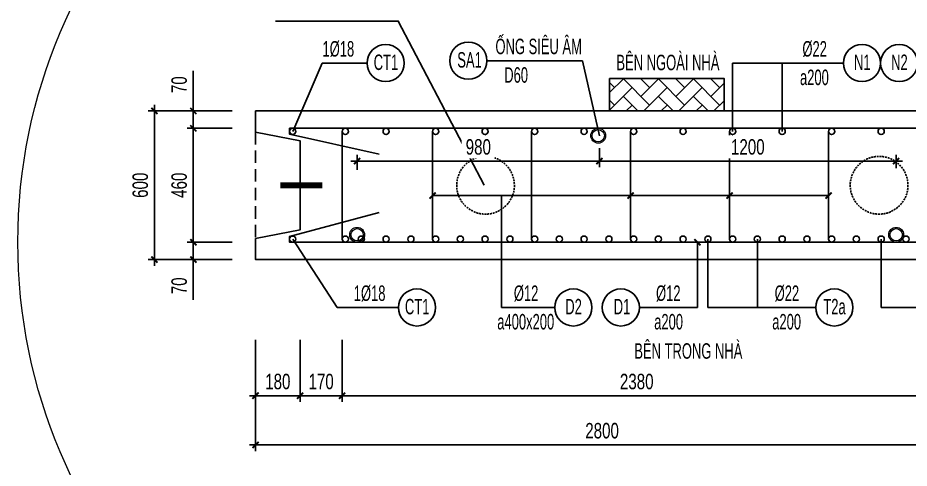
# Model space of a CAD drawing. Header units: millimetres. Extents: x -147841 to 368790, y -162721 to 84261.
# Drawn here: x 139937 to 143538, y -101883 to -100065 of the extents above; entities that cross this region are included whole.
import ezdxf
from ezdxf.enums import TextEntityAlignment as Align

# ---------------------------------------------------------------- set-up
doc = ezdxf.new("R2010")
doc.units = ezdxf.units.MM
doc.header["$LTSCALE"] = 1000
doc.header["$MEASUREMENT"] = 0
doc.header["$PDMODE"] = 1
doc.header["$PDSIZE"] = -10
doc.linetypes.add('DASHED', pattern=[0.75, 0.5, -0.25])
doc.linetypes.add('HIDDEN', pattern=[0.375, 0.25, -0.125])
doc.layers.get('0').update_dxf_attribs({"linetype": 'CONTINUOUS', "lineweight": 18})
doc.layers.get('DEFPOINTS').update_dxf_attribs({"color": 5, "linetype": 'CONTINUOUS', "lineweight": 18})
for name, color, linetype, lineweight in [('0-THAY', 7, 'CONTINUOUS', 18), ('ccu11-Dim', 8, 'CONTINUOUS', 18), ('DIM', 8, 'CONTINUOUS', 18)]:
    doc.layers.add(name, color=color, linetype=linetype, lineweight=lineweight)
for name, color, linetype in [('ccu11-Hatch', 250, 'CONTINUOUS'), ('ccu11-Khuat', 9, 'DASHED'), ('ccu11-Manh', 8, 'CONTINUOUS'), ('ccu11-Thep', 4, 'CONTINUOUS'), ('ccu11-Thepdai', 6, 'CONTINUOUS'), ('KC-Cotthep', 8, 'CONTINUOUS'), ('KC-Dim', 8, 'CONTINUOUS'), ('KC-Text', 31, 'CONTINUOUS'), ('KC-Thay', 7, 'CONTINUOUS')]:
    doc.layers.add(name, color=color, linetype=linetype)
doc.styles.add('ARIAL', font='arial.ttf', dxfattribs={"width": 0.7})
doc.styles.add('ccu11-dim', font='vnsimli.shx', dxfattribs={"width": 0.65, "bigfont": 'bigfont.shx'})
doc.dimstyles.new('2.5-25', dxfattribs={"dimscale": 25, "dimtxt": 2.5, "dimasz": 1, "dimexe": 1, "dimexo": 2, "dimgap": 1, "dimtad": 1, "dimdec": 1, "dimrnd": 5, "dimdsep": 46, "dimtxsty": 'ARIAL', "dimblk": 'ARCHTICK', "dimcen": -1, "dimdle": 1, "dimclrd": 256, "dimclre": 256, "dimclrt": 3, "dimadec": 0, "dimazin": 2, "dimtfac": 0.1, "dimtdec": 1, "dimtmove": 0, "dimatfit": 1, "dimldrblk": 'ARCHTICK', "dimfxl": 1, "dimtvp": 0.833333, "dimtfill": 1, "dimtolj": 1, "dimtzin": 12, "dimarcsym": 0})
doc.dimstyles.new('ccu11-100x4', dxfattribs={"dimscale": 100, "dimtxt": 2.5, "dimasz": 1, "dimexe": 1, "dimexo": 2, "dimgap": 1, "dimtad": 1, "dimdec": 0, "dimlfac": 0.25, "dimdsep": 46, "dimtxsty": 'ccu11-dim', "dimblk": 'ARCHTICK', "dimcen": -1, "dimdle": 1, "dimclrd": 256, "dimclre": 256, "dimclrt": 31, "dimadec": 0, "dimazin": 2, "dimtfac": 0.1, "dimtdec": 0, "dimtmove": 0, "dimatfit": 1, "dimldrblk": 'ARCHTICK', "dimfxl": 1, "dimtvp": 0.833333, "dimtolj": 1, "dimtzin": 12, "dimarcsym": 0})

# ---------------------------------------------------------------- blocks, each defined once
blk = doc.blocks.new('_ARCHTICK')
at = {"color": 0, "linetype": 'ByBlock', "const_width": 0.3}
blk.add_lwpolyline([(-0.5, -0.5), (0.5, 0.5)], dxfattribs=at)
blk = doc.blocks.new('*D220')
at = {"layer": 'DEFPOINTS', "color": 0, "linetype": 'ByBlock', "ltscale": 30, "transparency": 16777216}
for p in [(140897.5, -101315), (141077.5, -101315), (140897.5, -101590.6)]:
    blk.add_point(p, dxfattribs=at)
at = {"layer": 'KC-Dim', "linetype": 'ByBlock', "lineweight": -2, "ltscale": 30, "transparency": 16777216}
for p, q in [((140897.5, -101365), (140897.5, -101615.6)), ((141077.5, -101365), (141077.5, -101615.6)), ((141102.5, -101590.6), (140872.5, -101590.6))]:
    blk.add_line(p, q, dxfattribs=at)
at = {"layer": 'KC-Dim', "linetype": 'ByBlock', "lineweight": -2, "ltscale": 30, "transparency": 16777216, "xscale": 25, "yscale": 25, "zscale": 25, "rotation": 180}
blk.add_blockref('_ARCHTICK', (140897.5, -101590.6), dxfattribs=at)
at = {"layer": 'KC-Dim', "linetype": 'ByBlock', "lineweight": -2, "ltscale": 30, "transparency": 16777216, "xscale": 25, "yscale": 25, "zscale": 25}
blk.add_blockref('_ARCHTICK', (141077.5, -101590.6), dxfattribs=at)
at = {"layer": 'KC-Dim', "color": 3, "linetype": 'ByBlock', "ltscale": 30, "transparency": 16777216, "insert": (140987.5, -101533.7), "char_height": 62.5, "attachment_point": 5, "style": 'ARIAL', "bg_fill": 3, "box_fill_scale": 1.25, "bg_fill_color": 256, "bg_fill_true_color": 13158600, "bg_fill_transparency": 0}
blk.add_mtext('\\A1;180', dxfattribs=at)
blk = doc.blocks.new('*D221')
at = {"layer": 'DEFPOINTS', "color": 0, "linetype": 'ByBlock', "ltscale": 30, "transparency": 16777216}
for p in [(141077.5, -101315), (141247.5, -101315), (141247.5, -101590.6)]:
    blk.add_point(p, dxfattribs=at)
at = {"layer": 'KC-Dim', "linetype": 'ByBlock', "lineweight": -2, "ltscale": 30, "transparency": 16777216}
for p, q in [((141077.5, -101365), (141077.5, -101615.6)), ((141247.5, -101365), (141247.5, -101615.6)), ((141052.5, -101590.6), (141272.5, -101590.6))]:
    blk.add_line(p, q, dxfattribs=at)
at = {"layer": 'KC-Dim', "linetype": 'ByBlock', "lineweight": -2, "ltscale": 30, "transparency": 16777216, "xscale": 25, "yscale": 25, "zscale": 25, "rotation": 180}
blk.add_blockref('_ARCHTICK', (141077.5, -101590.6), dxfattribs=at)
at = {"layer": 'KC-Dim', "linetype": 'ByBlock', "lineweight": -2, "ltscale": 30, "transparency": 16777216, "xscale": 25, "yscale": 25, "zscale": 25}
blk.add_blockref('_ARCHTICK', (141247.5, -101590.6), dxfattribs=at)
at = {"layer": 'KC-Dim', "color": 3, "linetype": 'ByBlock', "ltscale": 30, "transparency": 16777216, "insert": (141162.5, -101533.7), "char_height": 62.5, "attachment_point": 5, "style": 'ARIAL', "bg_fill": 3, "box_fill_scale": 1.25, "bg_fill_color": 256, "bg_fill_true_color": 13158600, "bg_fill_transparency": 0}
blk.add_mtext('\\A1;170', dxfattribs=at)
blk = doc.blocks.new('*D222')
at = {"layer": 'DEFPOINTS', "color": 0, "linetype": 'ByBlock', "ltscale": 30, "transparency": 16777216}
for p in [(140488.9, -100440.8), (140853.4, -100440.8), (140853.4, -101040.8)]:
    blk.add_point(p, dxfattribs=at)
at = {"layer": 'KC-Dim', "linetype": 'ByBlock', "lineweight": -2, "ltscale": 30, "transparency": 16777216}
for p, q in [((140488.9, -101065.8), (140488.9, -100415.8)), ((140803.4, -100440.8), (140463.9, -100440.8)), ((140803.4, -101040.8), (140463.9, -101040.8))]:
    blk.add_line(p, q, dxfattribs=at)
at = {"layer": 'KC-Dim', "linetype": 'ByBlock', "lineweight": -2, "ltscale": 30, "transparency": 16777216, "xscale": 25, "yscale": 25, "zscale": 25}
for p, rotation in [((140488.9, -100440.8), 90), ((140488.9, -101040.8), 270)]:
    blk.add_blockref('_ARCHTICK', p, dxfattribs=dict(at, rotation=rotation))
at = {"layer": 'KC-Dim', "color": 3, "linetype": 'ByBlock', "ltscale": 30, "transparency": 16777216, "insert": (140432, -100740.8), "char_height": 62.5, "attachment_point": 5, "rotation": 90, "style": 'ARIAL', "bg_fill": 3, "box_fill_scale": 1.25, "bg_fill_color": 256, "bg_fill_true_color": 13158600, "bg_fill_transparency": 0}
blk.add_mtext('\\A1;600', dxfattribs=at)
blk = doc.blocks.new('*D223')
at = {"layer": 'DEFPOINTS', "color": 0, "linetype": 'ByBlock', "ltscale": 30, "transparency": 16777216}
for p in [(140853.4, -100510.8), (140646.1, -100970.8), (140853.4, -100970.8)]:
    blk.add_point(p, dxfattribs=at)
at = {"layer": 'KC-Dim', "linetype": 'ByBlock', "lineweight": -2, "ltscale": 30, "transparency": 16777216}
for p, q in [((140646.1, -100485.8), (140646.1, -100995.8)), ((140803.4, -100510.8), (140621.1, -100510.8)), ((140803.4, -100970.8), (140621.1, -100970.8))]:
    blk.add_line(p, q, dxfattribs=at)
at = {"layer": 'KC-Dim', "linetype": 'ByBlock', "lineweight": -2, "ltscale": 30, "transparency": 16777216, "xscale": 25, "yscale": 25, "zscale": 25}
for p, rotation in [((140646.1, -100510.8), 90), ((140646.1, -100970.8), 270)]:
    blk.add_blockref('_ARCHTICK', p, dxfattribs=dict(at, rotation=rotation))
at = {"layer": 'KC-Dim', "color": 3, "linetype": 'ByBlock', "ltscale": 30, "transparency": 16777216, "insert": (140589.1, -100740.8), "char_height": 62.5, "attachment_point": 5, "rotation": 90, "style": 'ARIAL', "bg_fill": 3, "box_fill_scale": 1.25, "bg_fill_color": 256, "bg_fill_true_color": 13158600, "bg_fill_transparency": 0}
blk.add_mtext('\\A1;460', dxfattribs=at)
blk = doc.blocks.new('*D224')
at = {"layer": 'DEFPOINTS', "color": 0, "linetype": 'ByBlock', "ltscale": 30, "transparency": 16777216}
for p in [(140646.1, -100440.8), (140853.4, -100440.8), (140853.4, -100510.8)]:
    blk.add_point(p, dxfattribs=at)
at = {"layer": 'KC-Dim', "linetype": 'ByBlock', "lineweight": -2, "ltscale": 30, "transparency": 16777216}
for p, q in [((140646.1, -100440.8), (140646.1, -100278.6)), ((140803.4, -100440.8), (140621.1, -100440.8)), ((140646.1, -100510.8), (140646.1, -100440.8)), ((140803.4, -100510.8), (140621.1, -100510.8)), ((140646.1, -100510.8), (140646.1, -100535.8))]:
    blk.add_line(p, q, dxfattribs=at)
at = {"layer": 'KC-Dim', "linetype": 'ByBlock', "lineweight": -2, "ltscale": 30, "transparency": 16777216, "xscale": 25, "yscale": 25, "zscale": 25}
for p, rotation in [((140646.1, -100440.8), 270), ((140646.1, -100510.8), 90)]:
    blk.add_blockref('_ARCHTICK', p, dxfattribs=dict(at, rotation=rotation))
at = {"layer": 'KC-Dim', "color": 3, "linetype": 'ByBlock', "ltscale": 30, "transparency": 16777216, "insert": (140589.1, -100334.7), "char_height": 62.5, "attachment_point": 5, "rotation": 90, "style": 'ARIAL', "bg_fill": 3, "box_fill_scale": 1.25, "bg_fill_color": 256, "bg_fill_true_color": 13158600, "bg_fill_transparency": 0}
blk.add_mtext('\\A1;70', dxfattribs=at)
blk = doc.blocks.new('*D225')
at = {"layer": 'DEFPOINTS', "color": 0, "linetype": 'ByBlock', "ltscale": 30, "transparency": 16777216}
for p in [(140853.4, -100970.8), (140646.1, -101040.8), (140853.4, -101040.8)]:
    blk.add_point(p, dxfattribs=at)
at = {"layer": 'KC-Dim', "linetype": 'ByBlock', "lineweight": -2, "ltscale": 30, "transparency": 16777216}
for p, q in [((140803.4, -100970.8), (140621.1, -100970.8)), ((140646.1, -100970.8), (140646.1, -100945.8)), ((140646.1, -100970.8), (140646.1, -101040.8)), ((140803.4, -101040.8), (140621.1, -101040.8)), ((140646.1, -101040.8), (140646.1, -101203))]:
    blk.add_line(p, q, dxfattribs=at)
at = {"layer": 'KC-Dim', "linetype": 'ByBlock', "lineweight": -2, "ltscale": 30, "transparency": 16777216, "xscale": 25, "yscale": 25, "zscale": 25}
for p, rotation in [((140646.1, -100970.8), 270), ((140646.1, -101040.8), 90)]:
    blk.add_blockref('_ARCHTICK', p, dxfattribs=dict(at, rotation=rotation))
at = {"layer": 'KC-Dim', "color": 3, "linetype": 'ByBlock', "ltscale": 30, "transparency": 16777216, "insert": (140589.1, -101146.9), "char_height": 62.5, "attachment_point": 5, "rotation": 90, "style": 'ARIAL', "bg_fill": 3, "box_fill_scale": 1.25, "bg_fill_color": 256, "bg_fill_true_color": 13158600, "bg_fill_transparency": 0}
blk.add_mtext('\\A1;70', dxfattribs=at)
blk = doc.blocks.new('*D226')
at = {"layer": 'DEFPOINTS', "color": 0, "linetype": 'ByBlock', "ltscale": 30, "transparency": 16777216}
for p in [(141247.5, -101315), (143627.5, -101315), (143627.5, -101590.6)]:
    blk.add_point(p, dxfattribs=at)
at = {"layer": 'KC-Dim', "linetype": 'ByBlock', "lineweight": -2, "ltscale": 30, "transparency": 16777216}
for p, q in [((141247.5, -101365), (141247.5, -101615.6)), ((143627.5, -101365), (143627.5, -101615.6)), ((141222.5, -101590.6), (143652.5, -101590.6))]:
    blk.add_line(p, q, dxfattribs=at)
at = {"layer": 'KC-Dim', "linetype": 'ByBlock', "lineweight": -2, "ltscale": 30, "transparency": 16777216, "xscale": 25, "yscale": 25, "zscale": 25, "rotation": 180}
blk.add_blockref('_ARCHTICK', (141247.5, -101590.6), dxfattribs=at)
at = {"layer": 'KC-Dim', "linetype": 'ByBlock', "lineweight": -2, "ltscale": 30, "transparency": 16777216, "xscale": 25, "yscale": 25, "zscale": 25}
blk.add_blockref('_ARCHTICK', (143627.5, -101590.6), dxfattribs=at)
at = {"layer": 'KC-Dim', "color": 3, "linetype": 'ByBlock', "ltscale": 30, "transparency": 16777216, "insert": (142437.5, -101533.7), "char_height": 62.5, "attachment_point": 5, "style": 'ARIAL', "bg_fill": 3, "box_fill_scale": 1.25, "bg_fill_color": 256, "bg_fill_true_color": 13158600, "bg_fill_transparency": 0}
blk.add_mtext('\\A1;2380', dxfattribs=at)
blk = doc.blocks.new('att_thep_2')
blk.add_circle((-300, 0), 300)
at = {"color": 3, "style": 'ARIAL', "width": 0.6}
blk.add_attdef('DK', text='', height=250, dxfattribs=at).set_placement((467, 105), align=Align.CENTER)
at = {"color": 31, "style": 'ARIAL', "width": 0.6}
blk.add_attdef('SH', text='', height=250, dxfattribs=at).set_placement((-281, -111), align=Align.CENTER)
at = {"color": 2, "style": 'ARIAL', "width": 0.6}
blk.add_attdef('KC', text='', height=250, dxfattribs=at).set_placement((472, -355), align=Align.CENTER)
blk = doc.blocks.new('*U218')
at = {"layer": 'ccu11-Thepdai', "flags": 128}
blk.add_lwpolyline([(50, 230), (-37.5, 230, 0.414214), (-50, 217.5), (-50, -114.4), (-50, -217.5, 0.414214), (-37.5, -230), (50, -230)], format="xyb", dxfattribs=at)
blk = doc.blocks.new('*U219')
at = {"layer": 'DIM', "color": 0, "linetype": 'ByBlock', "lineweight": -2, "transparency": 16777216}
for p in [(0, 0), (400, 0), (800, 0), (1200, 0), (1600, 0)]:
    blk.add_blockref('*U218', p, dxfattribs=at)
blk = doc.blocks.new('*D233')
at = {"layer": 'DEFPOINTS', "color": 0, "ltscale": 3000, "transparency": 16777216}
for p in [(140897.5, -101315), (143697.5, -101315), (143697.5, -101789.1)]:
    blk.add_point(p, dxfattribs=at)
at = {"layer": 'DIM', "lineweight": -2, "ltscale": 3000, "transparency": 16777216}
for p, q in [((140897.5, -101365), (140897.5, -101814.1)), ((143697.5, -101365), (143697.5, -101814.1)), ((140872.5, -101789.1), (143722.5, -101789.1))]:
    blk.add_line(p, q, dxfattribs=at)
at = {"layer": 'DIM', "lineweight": -2, "ltscale": 3000, "transparency": 16777216, "xscale": 25, "yscale": 25, "zscale": 25, "rotation": 180}
blk.add_blockref('_ARCHTICK', (140897.5, -101789.1), dxfattribs=at)
at = {"layer": 'DIM', "lineweight": -2, "ltscale": 3000, "transparency": 16777216, "xscale": 25, "yscale": 25, "zscale": 25}
blk.add_blockref('_ARCHTICK', (143697.5, -101789.1), dxfattribs=at)
at = {"layer": 'DIM', "color": 3, "ltscale": 3000, "transparency": 16777216, "insert": (142297.5, -101732.2), "char_height": 62.5, "attachment_point": 5, "style": 'ARIAL', "bg_fill": 3, "box_fill_scale": 1.25, "bg_fill_color": 256, "bg_fill_true_color": 13158600, "bg_fill_transparency": 0}
blk.add_mtext('\\A1;2800', dxfattribs=at)
blk = doc.blocks.new('*D1508')
at = {"layer": 'DEFPOINTS', "color": 0, "linetype": 'ByBlock', "ltscale": 30, "transparency": 16777216}
for p in [(258896.5, -98435.7), (258896.5, -98538), (257917.5, -98623.4)]:
    blk.add_point(p, dxfattribs=at)
at = {"layer": 'KC-Dim', "linetype": 'ByBlock', "lineweight": -2, "ltscale": 30, "transparency": 16777216}
for p, q in [((258896.5, -98485.7), (258896.5, -98563)), ((257917.5, -98573.4), (257917.5, -98513)), ((257892.5, -98538), (258921.5, -98538))]:
    blk.add_line(p, q, dxfattribs=at)
at = {"layer": 'KC-Dim', "linetype": 'ByBlock', "lineweight": -2, "ltscale": 30, "transparency": 16777216, "xscale": 25, "yscale": 25, "zscale": 25, "rotation": 180}
blk.add_blockref('_ARCHTICK', (257917.5, -98538), dxfattribs=at)
at = {"layer": 'KC-Dim', "linetype": 'ByBlock', "lineweight": -2, "ltscale": 30, "transparency": 16777216, "xscale": 25, "yscale": 25, "zscale": 25}
blk.add_blockref('_ARCHTICK', (258896.5, -98538), dxfattribs=at)
at = {"layer": 'KC-Dim', "color": 3, "linetype": 'ByBlock', "ltscale": 30, "transparency": 16777216, "insert": (258407, -98481.1), "char_height": 62.5, "attachment_point": 5, "style": 'ARIAL', "bg_fill": 3, "box_fill_scale": 1.25, "bg_fill_color": 256, "bg_fill_true_color": 13158600, "bg_fill_transparency": 0}
blk.add_mtext('\\A1;980', dxfattribs=at)
blk = doc.blocks.new('A$C260038B3')
at = {"layer": '0-THAY', "linetype": 'Continuous'}
for radius in [120, 100]:
    blk.add_circle((0, 0), radius, dxfattribs=at)
blk = doc.blocks.new('*D1509')
at = {"layer": 'DEFPOINTS', "color": 0, "linetype": 'ByBlock', "ltscale": 30, "transparency": 16777216}
for p in [(258896.5, -98435.7), (260095.1, -98538), (260095.1, -98616.7)]:
    blk.add_point(p, dxfattribs=at)
at = {"layer": 'KC-Dim', "linetype": 'ByBlock', "lineweight": -2, "ltscale": 30, "transparency": 16777216}
for p, q in [((258896.5, -98485.7), (258896.5, -98563)), ((260095.1, -98566.7), (260095.1, -98513)), ((258871.5, -98538), (260120.1, -98538))]:
    blk.add_line(p, q, dxfattribs=at)
at = {"layer": 'KC-Dim', "linetype": 'ByBlock', "lineweight": -2, "ltscale": 30, "transparency": 16777216, "xscale": 25, "yscale": 25, "zscale": 25, "rotation": 180}
blk.add_blockref('_ARCHTICK', (258896.5, -98538), dxfattribs=at)
at = {"layer": 'KC-Dim', "linetype": 'ByBlock', "lineweight": -2, "ltscale": 30, "transparency": 16777216, "xscale": 25, "yscale": 25, "zscale": 25}
blk.add_blockref('_ARCHTICK', (260095.1, -98538), dxfattribs=at)
at = {"layer": 'KC-Dim', "color": 3, "linetype": 'ByBlock', "ltscale": 30, "transparency": 16777216, "insert": (259495.8, -98481.1), "char_height": 62.5, "attachment_point": 5, "style": 'ARIAL', "bg_fill": 3, "box_fill_scale": 1.25, "bg_fill_color": 256, "bg_fill_true_color": 13158600, "bg_fill_transparency": 0}
blk.add_mtext('\\A1;1200', dxfattribs=at)
blk = doc.blocks.new('*U264')
at = {"layer": 'ccu11-Thep'}
blk.add_circle((0, 0), 12.5, dxfattribs=at)
blk = doc.blocks.new('*U265')
at = {"layer": 'KC-Dim', "color": 0, "linetype": 'ByBlock', "lineweight": -2, "transparency": 16777216}
for p in [(0, 0), (200, 0), (400, 0), (600, 0), (800, 0), (1000, 0), (1200, 0), (1400, 0), (1600, 0), (1800, 0), (2000, 0)]:
    blk.add_blockref('*U264', p, dxfattribs=at)
blk = doc.blocks.new('*U266')
at = {"layer": 'ccu11-Thep'}
blk.add_circle((0, 0), 12.5, dxfattribs=at)
blk = doc.blocks.new('*U267')
at = {"layer": 'KC-Dim', "color": 0, "linetype": 'ByBlock', "lineweight": -2, "transparency": 16777216}
for p in [(0, 0), (100, 0), (200, 0), (300, 0), (400, 0), (500, 0), (600, 0), (700, 0), (800, 0), (900, 0), (1000, 0), (1100, 0), (1200, 0), (1300, 0), (1400, 0), (1500, 0), (1600, 0), (1700, 0), (1800, 0), (1900, 0), (2000, 0), (2100, 0), (2200, 0)]:
    blk.add_blockref('*U266', p, dxfattribs=at)
blk = doc.blocks.new('saw6-28')
at = {"layer": 'ccu11-Dim', "ltscale": 3000, "xscale": 0.25, "yscale": 0.25, "zscale": 0.25}
for p in [(257917.48, -98835.66), (260095.11, -98835.66)]:
    blk.add_blockref('A$C260038B3', p, dxfattribs=at)
at = {"layer": 'KC-Dim', "linetype": 'ByBlock', "ltscale": 30}
dim = blk.add_linear_dim(base=(258896.47, -98537.97), p1=(257917.48, -98623.41), p2=(258896.47, -98435.66), dimstyle='2.5-25', dxfattribs=at)
dim.commit()
dim.dimension.update_dxf_attribs({"geometry": '*D1508', "text_midpoint": (258406.97, -98481.05)})
at = {"layer": 'ccu11-Dim', "ltscale": 3000, "xscale": 0.25, "yscale": 0.25, "zscale": 0.25}
blk.add_blockref('A$C260038B3', (258891.47, -98435.66), dxfattribs=at)
at = {"layer": 'KC-Dim', "linetype": 'ByBlock', "ltscale": 30}
dim = blk.add_linear_dim(base=(260095.11, -98537.97), p1=(258896.47, -98435.66), p2=(260095.11, -98616.7), dimstyle='2.5-25', dxfattribs=at)
dim.commit()
dim.dimension.update_dxf_attribs({"geometry": '*D1509', "text_midpoint": (259495.79, -98481.05)})

msp = doc.modelspace()

# ---------------------------------------------------------------- hatches: boundary and pattern name
at = {"layer": 'ccu11-Hatch', "ltscale": 3000}
h = msp.add_hatch(dxfattribs=at)
h.set_pattern_fill('AR-HBONE', color=256, scale=12.5, style=0)
h.set_pattern_definition([(45, (74996.17, -112543.946), (6e-15, 70.710678), [150, -50]), (135, (75031.525, -112508.59), (6e-15, 70.710678), [150, -50])])
h.paths.add_polyline_path([(142790.17, -100309.2), (142327.63, -100309.2), (142327.63, -100440.79), (142790.17, -100440.79)])

# ---------------------------------------------------------------- linework, layer by layer
msp.add_lwpolyline([(142327.63, -100309.2), (142790.17, -100309.2), (142790.17, -100440.79), (142327.63, -100440.79)], close=True, dxfattribs=at)
at = {"layer": 'ccu11-Khuat', "ltscale": 0.1}
msp.add_line((140897.49, -100525.79), (140897.49, -100955.79), dxfattribs=at)
at = {"layer": 'ccu11-Manh'}
msp.add_lwpolyline([(141821.15, -100740.79), (141474.1, -100077.73), (140977.57, -100077.73)], dxfattribs=at)
at = {"layer": 'ccu11-Thep', "const_width": 25}
msp.add_lwpolyline([(141167.49, -100740.79), (140997.49, -100740.79)], dxfattribs=at)
at = {"layer": 'ccu11-Thep'}
for centre in [(141047.73, -100523.29), (141259.99, -100523.29), (141047.81, -100958.29), (141259.99, -100958.29)]:
    msp.add_circle(centre, 12.5, dxfattribs=at)
at = {"layer": 'ccu11-Thep', "linetype": 'HIDDEN', "ltscale": 0.03}
for centre in [(141826.73, -100740.79, 242.3), (143416.68, -100740.79)]:
    msp.add_circle(centre, 116.6, dxfattribs=at)
at = {"layer": 'ccu11-Thepdai', "flags": 128}
for points in [[(141278.54, -100510.79), (141035.23, -100510.79), (141035.23, -100534.96), (141397.34, -100614.99)], [(141278.54, -100970.79), (141035.31, -100970.79), (141035.31, -100947.35), (141397.34, -100851.19)]]:
    msp.add_lwpolyline(points, dxfattribs=at)
at = {"layer": 'ccu11-Thepdai'}
msp.add_lwpolyline([(141259.99, -100970.79), (143614.99, -100970.79, 0.4142136), (143627.49, -100958.29), (143627.49, -100523.29, 0.4142136), (143614.99, -100510.79), (141259.99, -100510.79, 0.4142136), (141247.49, -100523.29), (141247.49, -100958.29, 0.4142136)], format="xyb", close=True, dxfattribs=at)
at = {"layer": 'KC-Thay', "flags": 128}
for points in [[(140897.49, -100525.79), (140897.49, -100440.79), (143697.49, -100440.79), (143697.49, -100525.79)], [(140897.49, -100525.79), (141077.49, -100560.79), (141077.49, -100920.79), (140897.49, -100955.79)], [(143697.49, -100955.79), (143697.49, -101040.79), (140897.49, -101040.79), (140897.49, -100955.79)]]:
    msp.add_lwpolyline(points, dxfattribs=at)

# ---------------------------------------------------------------- block references
at = {"layer": 'DIM'}
msp.add_blockref('*U219', (141662.49, -100740.79), dxfattribs=at)
at = {"layer": 'KC-Cotthep'}
ref = msp.add_blockref('att_thep_2', (141832.32, -100237.75), dxfattribs=dict(at, xscale=0.25, yscale=0.25, zscale=0.25))
ref.add_attrib('KC', 'D60', dxfattribs={"layer": '0', "color": 2, "height": 62.5, "style": 'ARIAL', "width": 0.6}).set_placement((141950.29, -100326.58), align=Align.CENTER)
ref.add_attrib('DK', 'ỐNG SIÊU ÂM', dxfattribs={"layer": '0', "color": 15, "height": 62.5, "style": 'ARIAL', "width": 0.6}).set_placement((142041.38, -100211.4), align=Align.CENTER)
ref.add_attrib('SH', 'SA1', dxfattribs={"layer": '0', "color": 31, "height": 62.5, "style": 'ARIAL', "width": 0.6}).set_placement((141762.07, -100265.62), align=Align.CENTER)
ref = msp.add_blockref('att_thep_2', (141348.28, -100247.42), dxfattribs=dict(at, xscale=-0.25, yscale=0.25, zscale=0.25))
ref.add_attrib('DK', '1%%C18', dxfattribs={"layer": '0', "color": 15, "height": 62.5, "style": 'ARIAL', "width": 0.6}).set_placement((141232.01, -100221.07), align=Align.CENTER)
ref.add_attrib('SH', 'CT1', dxfattribs={"layer": '0', "color": 31, "height": 62.5, "style": 'ARIAL', "width": 0.6}).set_placement((141424.31, -100275.29), align=Align.CENTER)
ref = msp.add_blockref('att_thep_2', (143272.64, -100247.42), dxfattribs=dict(at, xscale=-0.25, yscale=0.25, zscale=0.25))
ref.add_attrib('KC', 'a200', dxfattribs={"layer": '0', "color": 2, "height": 62.5, "style": 'ARIAL', "width": 0.6}).set_placement((143155.29, -100336.24), align=Align.CENTER)
ref.add_attrib('DK', '%%C22', dxfattribs={"layer": '0', "color": 2, "height": 62.5, "style": 'ARIAL', "width": 0.6}).set_placement((143156.37, -100221.07), align=Align.CENTER)
ref.add_attrib('SH', 'N1', dxfattribs={"layer": '0', "color": 31, "height": 62.5, "style": 'ARIAL', "width": 0.6}).set_placement((143348.67, -100275.29), align=Align.CENTER)
ref = msp.add_blockref('att_thep_2', (143422.64, -100247.42), dxfattribs=dict(at, xscale=-0.25, yscale=0.25, zscale=0.25))
ref.add_attrib('SH', 'N2', dxfattribs={"layer": '0', "color": 31, "height": 62.5, "style": 'ARIAL', "width": 0.6}).set_placement((143498.67, -100275.29), align=Align.CENTER)

# ---------------------------------------------------------------- texts
at = {"layer": 'KC-Text', "color": 1, "style": 'ARIAL', "width": 0.6}
msp.add_text('BÊN NGOÀI NHÀ', height=62.5, dxfattribs=at).set_placement((142563.53, -100276.24), align=Align.CENTER)

# ---------------------------------------------------------------- dimensions: what is measured, and where the dimension line sits
at = {"layer": 'KC-Dim', "linetype": 'ByBlock', "ltscale": 30}
dim = msp.add_linear_dim(base=(140488.91, -100440.79), p1=(140853.42, -101040.79), p2=(140853.42, -100440.79), angle=90, dimstyle='2.5-25', dxfattribs=at)
dim.commit()
dim.dimension.update_dxf_attribs({"geometry": '*D222', "text_midpoint": (140432, -100740.79)})
dim = msp.add_linear_dim(base=(140897.49, -101590.59), p1=(141077.49, -101314.96), p2=(140897.49, -101314.96), angle=180, dimstyle='2.5-25', dxfattribs=at)
dim.commit()
dim.dimension.update_dxf_attribs({"geometry": '*D220', "text_midpoint": (140987.49, -101590.59), "dimtype": 160})

# ---------------------------------------------------------------- leaders
at = {"layer": 'ccu11-Manh', "ltscale": 10}
for points in [[(141047.73, -100523.29), (141167.29, -100247.42), (141348.32, -100247.42)], [(142286.95, -100540.79), (142218.4, -100237.75), (141832.32, -100237.75)], [(141891.38, -100782.5), (141891.38, -101234.17), (142107.69, -101234.17)], [(141047.81, -100958.29), (141226.95, -101234.17), (141474.56, -101234.17)]]:
    msp.add_leader(points, dimstyle='ccu11-100x4', override={"dimgap": 1, "dimtad": 0, "dimldrblk": 'None'}, dxfattribs=at)
at = {"layer": 'ccu11-Manh', "ltscale": 3000}
for points, override in [([(141612.49, -100782.5), (141891.38, -100782.5), (141891.38, -101234.17)], {"dimasz": 0.25, "dimtad": 0}), ([(142812.49, -100782.5), (141891.38, -100782.5), (141891.38, -101234.17)], {"dimasz": 0.25, "dimgap": 1, "dimtad": 0}), ([(143212.49, -100782.5), (141891.38, -100782.5), (141891.38, -101234.17)], {"dimasz": 0.25, "dimtad": 0}), ([(142412.49, -100782.5), (141891.38, -100782.5), (141891.38, -101234.17)], {"dimasz": 0.25, "dimtad": 0}), ([(142683, -100970.79), (142683, -101234.17), (142448.34, -101234.17)], {"dimasz": 0.25, "dimtad": 0})]:
    msp.add_leader(points, dimstyle='ccu11-100x4', override=override, dxfattribs=at)

# ---------------------------------------------------------------- next in the draw order: block references
at = {"layer": 'KC-Dim'}
msp.add_blockref('saw6-28', (-116609.52, -2105.13), dxfattribs=at)

# ---------------------------------------------------------------- next in the draw order: dimensions: what is measured, and where the dimension line sits
at = {"layer": 'KC-Dim', "linetype": 'ByBlock', "ltscale": 30}
dim = msp.add_linear_dim(base=(140646.06, -100970.79), p1=(140853.42, -100510.79), p2=(140853.42, -100970.79), angle=90, dimstyle='2.5-25', dxfattribs=at)
dim.commit()
dim.dimension.update_dxf_attribs({"geometry": '*D223', "text_midpoint": (140589.15, -100740.79)})
dim = msp.add_linear_dim(base=(141247.49, -101590.59), p1=(141077.49, -101314.96), p2=(141247.49, -101314.96), dimstyle='2.5-25', dxfattribs=at)
dim.commit()
dim.dimension.update_dxf_attribs({"geometry": '*D221', "text_midpoint": (141162.49, -101590.59), "dimtype": 160})

# ---------------------------------------------------------------- next in the draw order: block references
at = {"layer": 'KC-Dim'}
for name, p in [('*U265', (141424.99, -100523.29)), ('*U267', (141324.99, -100958.29))]:
    msp.add_blockref(name, p, dxfattribs=at)

# ---------------------------------------------------------------- next in the draw order: dimensions: what is measured, and where the dimension line sits
at = {"layer": 'KC-Dim', "linetype": 'ByBlock', "ltscale": 30}
for base, p1, p2, picture, middle in [((140646.06, -100440.79), (140853.42, -100510.79), (140853.42, -100440.79), '*D224', (140589.15, -100334.71)), ((140646.06, -101040.79), (140853.42, -100970.79), (140853.42, -101040.79), '*D225', (140589.15, -101146.87))]:
    dim = msp.add_linear_dim(base=base, p1=p1, p2=p2, angle=90, dimstyle='2.5-25', dxfattribs=at)
    dim.commit()
    dim.dimension.update_dxf_attribs({"geometry": picture, "text_midpoint": middle})
dim = msp.add_linear_dim(base=(143627.49, -101590.59), p1=(141247.49, -101314.96), p2=(143627.49, -101314.96), dimstyle='2.5-25', dxfattribs=at)
dim.commit()
dim.dimension.update_dxf_attribs({"geometry": '*D226', "text_midpoint": (142437.49, -101533.66)})

# ---------------------------------------------------------------- next in the draw order: leaders
at = {"layer": 'ccu11-Manh', "ltscale": 10}
for points in [[(142824.99, -100523.29), (142824.99, -100247.42), (143272.6, -100247.42)], [(143024.99, -100523.29), (143024.99, -100247.42), (143272.64, -100247.42)], [(142724.99, -100958.29), (142724.99, -101234.17), (143160.51, -101234.17)], [(142924.99, -100958.29), (142924.99, -101234.17), (143160.54, -101234.17)], [(143424.99, -100958.29), (143424.99, -101234.17), (143852.47, -101234.17)]]:
    msp.add_leader(points, dimstyle='ccu11-100x4', override={"dimgap": 1, "dimtad": 0, "dimldrblk": 'None'}, dxfattribs=at)

# ---------------------------------------------------------------- next in the draw order: block references
at = {"layer": 'KC-Cotthep'}
ref = msp.add_blockref('att_thep_2', (141474.6, -101234.17), dxfattribs=dict(at, xscale=-0.25, yscale=0.25, zscale=0.25))
ref.add_attrib('DK', '1%%C18', dxfattribs={"layer": '0', "color": 15, "height": 62.5, "style": 'ARIAL', "width": 0.6}).set_placement((141358.34, -101207.81), align=Align.CENTER)
ref.add_attrib('SH', 'CT1', dxfattribs={"layer": '0', "color": 31, "height": 62.5, "style": 'ARIAL', "width": 0.6}).set_placement((141550.63, -101262.04), align=Align.CENTER)
ref = msp.add_blockref('att_thep_2', (142106.48, -101234.17), dxfattribs=dict(at, xscale=-0.25, yscale=0.25, zscale=0.25))
ref.add_attrib('KC', 'a400x200', dxfattribs={"layer": '0', "color": 2, "height": 62.5, "style": 'ARIAL', "width": 0.6}).set_placement((141989.13, -101322.99), align=Align.CENTER)
ref.add_attrib('DK', '%%C12', dxfattribs={"layer": '0', "color": 215, "height": 62.5, "style": 'ARIAL', "width": 0.6}).set_placement((141990.47, -101207.81), align=Align.CENTER)
ref.add_attrib('SH', 'D2', dxfattribs={"layer": '0', "color": 31, "height": 62.5, "style": 'ARIAL', "width": 0.6}).set_placement((142182.31, -101262.04), align=Align.CENTER)
ref = msp.add_blockref('att_thep_2', (142448.34, -101234.17), dxfattribs=dict(at, xscale=0.25, yscale=0.25, zscale=0.25))
ref.add_attrib('KC', 'a200', dxfattribs={"layer": '0', "color": 2, "height": 62.5, "style": 'ARIAL', "width": 0.6}).set_placement((142566.3, -101322.99), align=Align.CENTER)
ref.add_attrib('DK', '%%C12', dxfattribs={"layer": '0', "color": 215, "height": 62.5, "style": 'ARIAL', "width": 0.6}).set_placement((142564.99, -101207.81), align=Align.CENTER)
ref.add_attrib('SH', 'D1', dxfattribs={"layer": '0', "color": 31, "height": 62.5, "style": 'ARIAL', "width": 0.6}).set_placement((142378.09, -101262.04), align=Align.CENTER)

# ---------------------------------------------------------------- next in the draw order: texts
at = {"layer": 'KC-Text', "color": 1, "style": 'ARIAL', "width": 0.6}
msp.add_text('BÊN TRONG NHÀ', height=62.5, dxfattribs=at).set_placement((142646.02, -101441.26), align=Align.CENTER)

# ---------------------------------------------------------------- next in the draw order: dimensions: what is measured, and where the dimension line sits
at = {"layer": 'DIM', "ltscale": 3000}
dim = msp.add_linear_dim(base=(143697.49, -101789.14), p1=(140897.49, -101314.96), p2=(143697.49, -101314.96), dimstyle='2.5-25', dxfattribs=at)
dim.commit()
dim.dimension.update_dxf_attribs({"geometry": '*D233', "text_midpoint": (142297.49, -101732.23)})

# ---------------------------------------------------------------- next in the draw order: linework, layer by layer
at = {"layer": 'DEFPOINTS', "ltscale": 3000}
msp.add_circle((142112.49, -100970.79), 2175.34, dxfattribs=at)

# ---------------------------------------------------------------- next in the draw order: block references
at = {"layer": 'KC-Cotthep'}
ref = msp.add_blockref('att_thep_2', (143160.51, -101234.17), dxfattribs=dict(at, xscale=-0.25, yscale=0.25, zscale=0.25))
ref.add_attrib('KC', 'a200', dxfattribs={"layer": '0', "color": 2, "height": 62.5, "style": 'ARIAL', "width": 0.6}).set_placement((143043.15, -101322.99), align=Align.CENTER)
ref.add_attrib('DK', '%%C22', dxfattribs={"layer": '0', "color": 2, "height": 62.5, "style": 'ARIAL', "width": 0.6}).set_placement((143044.24, -101207.81), align=Align.CENTER)
ref.add_attrib('SH', 'T2a', dxfattribs={"layer": '0', "color": 31, "height": 62.5, "style": 'ARIAL', "width": 0.6}).set_placement((143236.53, -101262.04), align=Align.CENTER)

doc.saveas('drawing.dxf')
